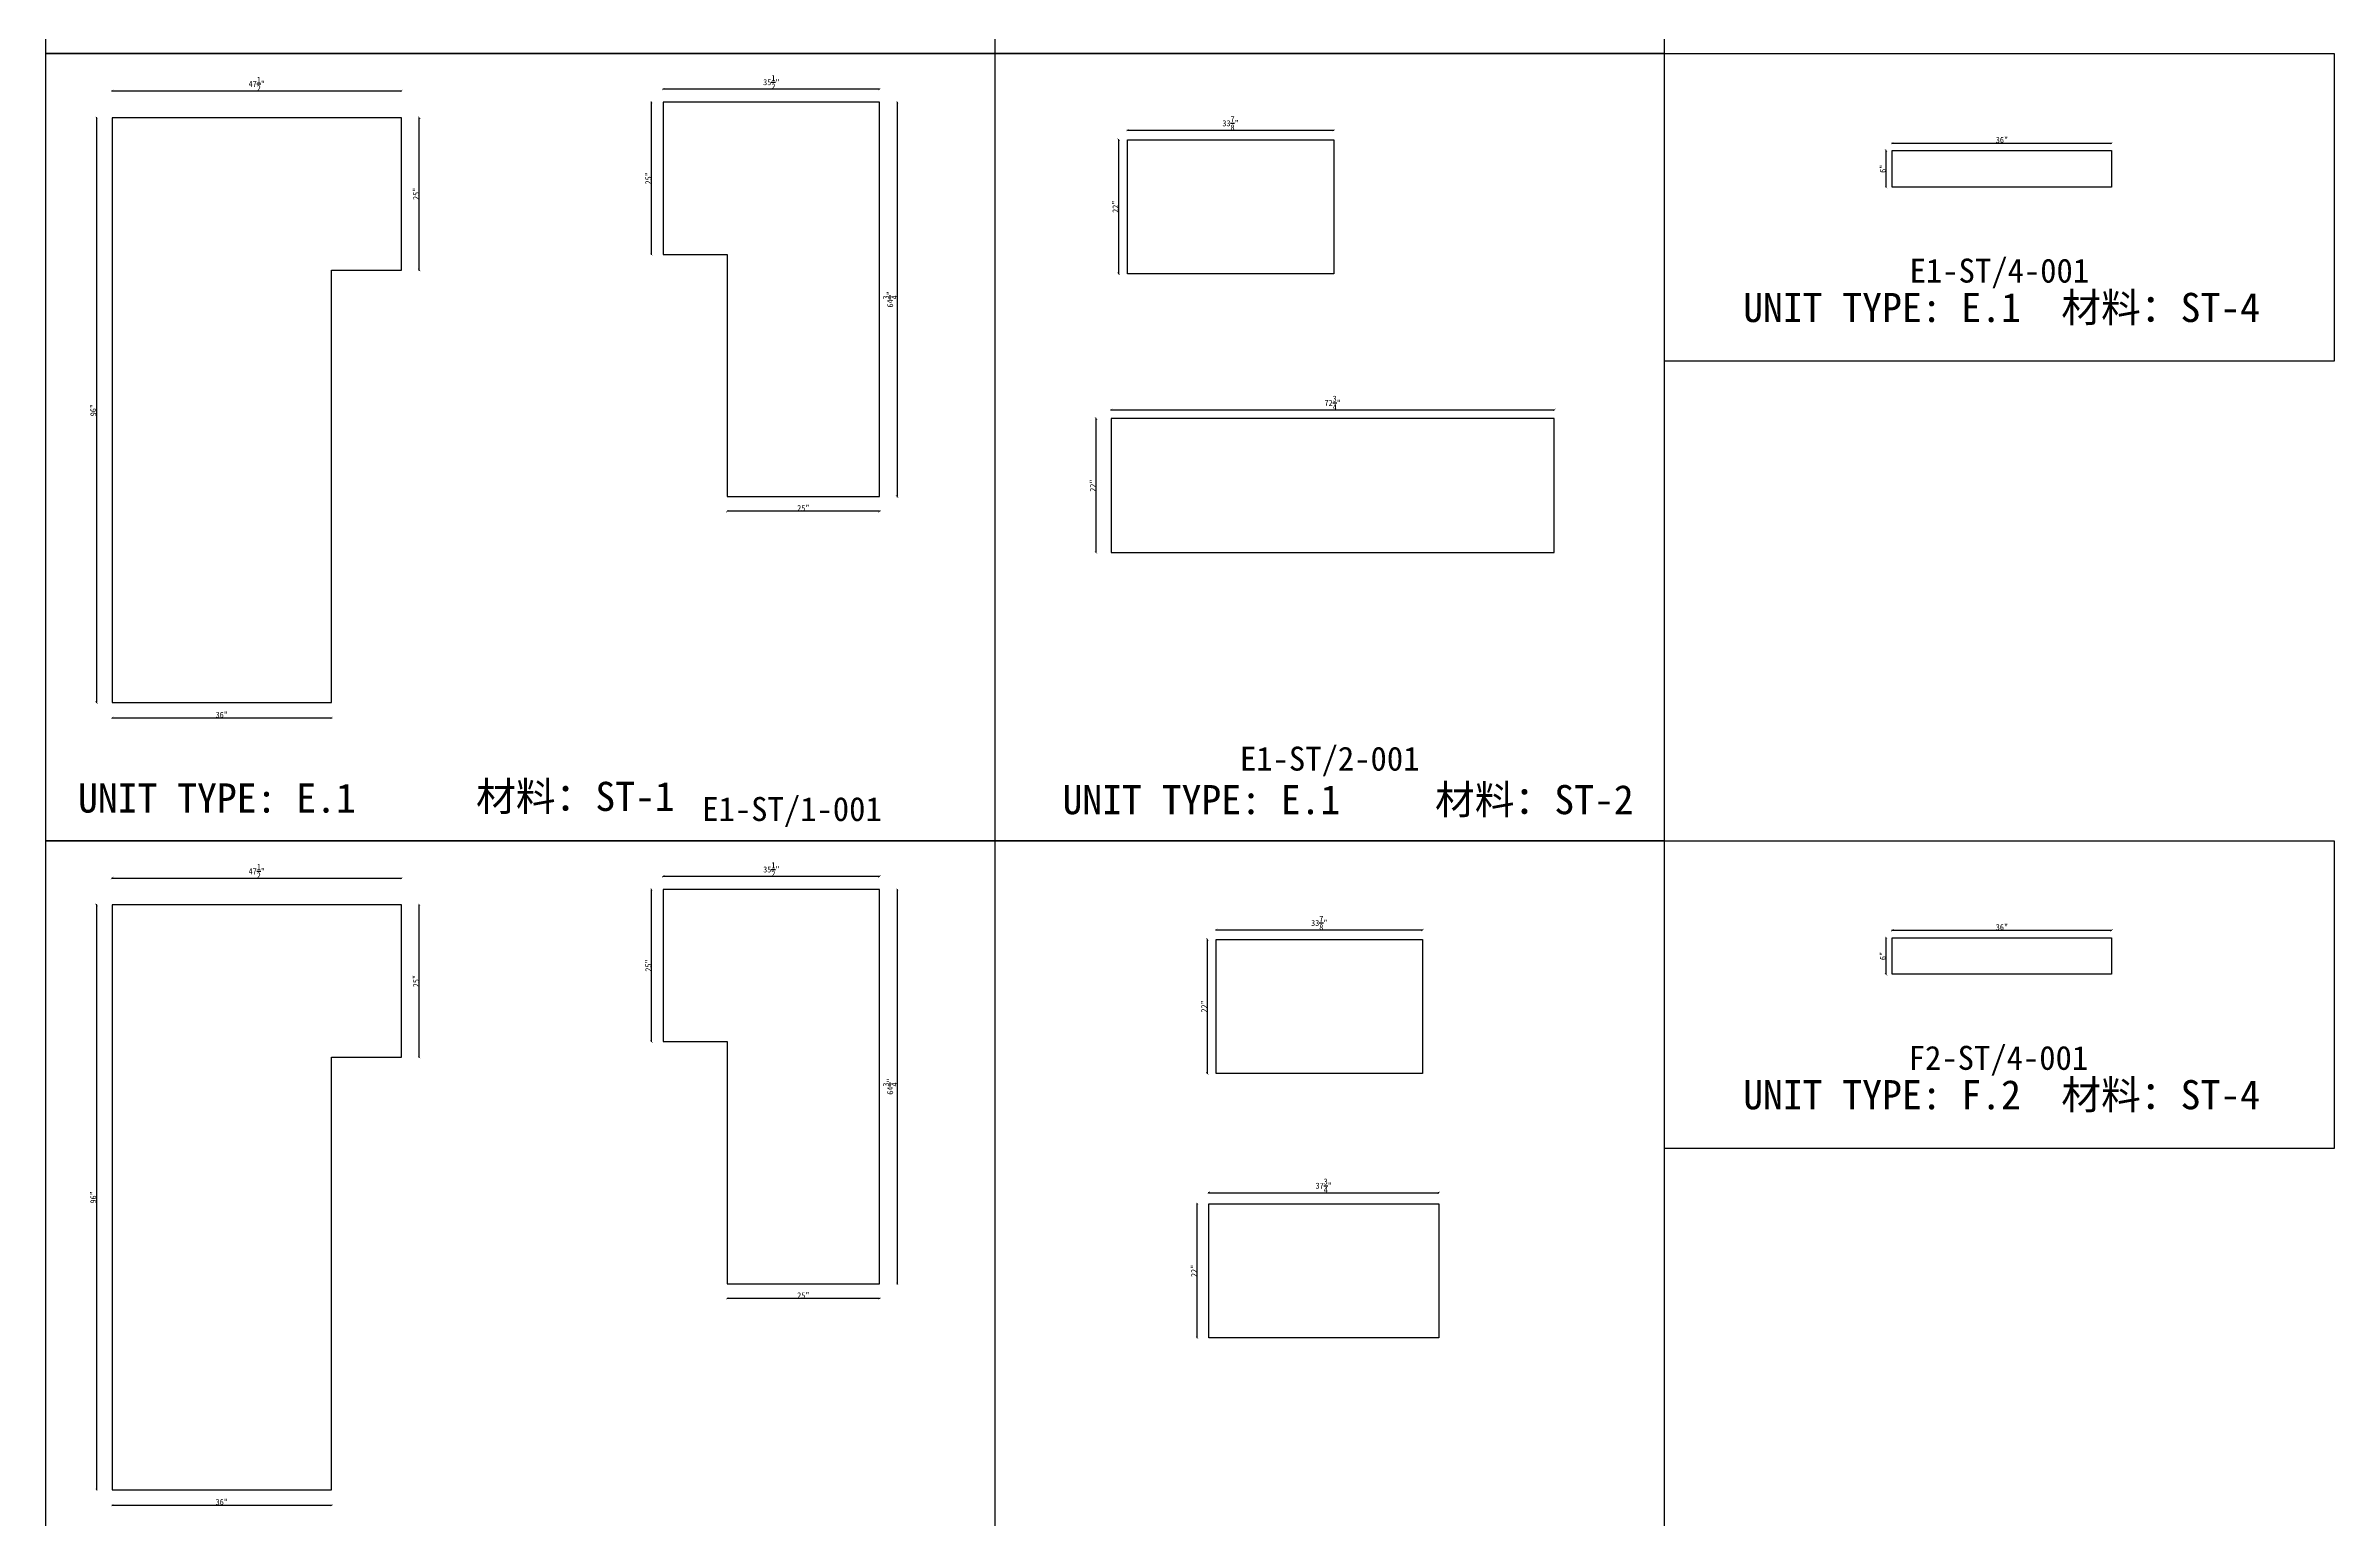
# Model space of a CAD drawing. Header units: millimetres. Extents: x -46966 to 138077, y -48408 to 2116.
# Drawn here: x -46966 to -37426, y -12316 to -6173 of the extents above; entities that cross this region are included whole.
import ezdxf
from ezdxf.enums import TextEntityAlignment as Align

# ---------------------------------------------------------------- set-up
doc = ezdxf.new("R2010")
doc.units = ezdxf.units.MM
doc.layers.add('PART_NUMBER', color=3, linetype='Continuous')
doc.styles.add('样式 1', font='')
doc.styles.get('样式 1').set_extended_font_data('NSimSun')
doc.dimstyles.new('副本 ISO-25', dxfattribs={"dimtxt": 25, "dimasz": 10, "dimexe": 1.5, "dimexo": 0.5, "dimtad": 1, "dimlfac": 0.03937, "dimlunit": 5, "dimtxsty": '样式 1', "dimblk": 'ARCHTICK', "dimcen": 2.5, "dimclrd": 256, "dimclrt": 1, "dimazin": 3, "dimtfac": 1, "dimtmove": 0, "dimatfit": 3, "dimfxlon": 1})

# ---------------------------------------------------------------- blocks, each defined once
blk = doc.blocks.new('_ArchTick')
at = {"color": 0, "linetype": 'ByBlock', "const_width": 0.15}
blk.add_lwpolyline([(-0.5, -0.5), (0.5, 0.5)], dxfattribs=at)
blk = doc.blocks.new('*D42')
at = {"color": 0, "lineweight": -2, "transparency": 16777216}
for p, q in [((-44392.2, -6354.7), (-44392.2, -6352.2)), ((-43490.5, -6354.7), (-43490.5, -6352.2))]:
    blk.add_line(p, q, dxfattribs=at)
at = {"lineweight": -2, "transparency": 16777216}
blk.add_line((-43490.5, -6353.7), (-44392.2, -6353.7), dxfattribs=at)
at = {"layer": 'Defpoints', "color": 0, "transparency": 16777216}
for p in [(-44392.2, -6353.7), (-44392.2, -6407.6), (-43490.5, -6407.6)]:
    blk.add_point(p, dxfattribs=at)
at = {"lineweight": -2, "transparency": 16777216, "xscale": 10, "yscale": 10, "zscale": 10, "rotation": 180}
blk.add_blockref('_ArchTick', (-44392.2, -6353.7), dxfattribs=at)
at = {"lineweight": -2, "transparency": 16777216, "xscale": 10, "yscale": 10, "zscale": 10}
blk.add_blockref('_ArchTick', (-43490.5, -6353.7), dxfattribs=at)
at = {"color": 1, "transparency": 16777216, "insert": (-43941.3, -6324.6), "char_height": 25, "attachment_point": 5, "style": '样式 1'}
blk.add_mtext('\\A1;35{\\H1x;\\S1/2;}"', dxfattribs=at)
blk = doc.blocks.new('*D43')
at = {"color": 0, "lineweight": -2, "transparency": 16777216}
for p, q in [((-43418, -6407.6), (-43415.5, -6407.6)), ((-43418, -8052.3), (-43415.5, -8052.3))]:
    blk.add_line(p, q, dxfattribs=at)
at = {"lineweight": -2, "transparency": 16777216}
blk.add_line((-43417, -6407.6), (-43417, -8052.3), dxfattribs=at)
at = {"layer": 'Defpoints', "color": 0, "transparency": 16777216}
for p in [(-43490.5, -6407.6), (-43490.5, -8052.3), (-43417, -8052.3)]:
    blk.add_point(p, dxfattribs=at)
at = {"lineweight": -2, "transparency": 16777216, "xscale": 10, "yscale": 10, "zscale": 10}
for p, rotation in [((-43417, -6407.6), 90), ((-43417, -8052.3), 270)]:
    blk.add_blockref('_ArchTick', p, dxfattribs=dict(at, rotation=rotation))
at = {"color": 1, "transparency": 16777216, "insert": (-43446.1, -7230), "char_height": 25, "attachment_point": 5, "rotation": 90, "style": '样式 1'}
blk.add_mtext('\\A1;64{\\H1x;\\S3/4;}"', dxfattribs=at)
blk = doc.blocks.new('*D44')
at = {"color": 0, "lineweight": -2, "transparency": 16777216}
for p, q in [((-44125.5, -8112.5), (-44125.5, -8115)), ((-43490.5, -8112.5), (-43490.5, -8115))]:
    blk.add_line(p, q, dxfattribs=at)
at = {"lineweight": -2, "transparency": 16777216}
blk.add_line((-43490.5, -8113.5), (-44125.5, -8113.5), dxfattribs=at)
at = {"layer": 'Defpoints', "color": 0, "transparency": 16777216}
for p in [(-44125.5, -8052.3), (-43490.5, -8052.3), (-44125.5, -8113.5)]:
    blk.add_point(p, dxfattribs=at)
at = {"lineweight": -2, "transparency": 16777216, "xscale": 10, "yscale": 10, "zscale": 10, "rotation": 180}
blk.add_blockref('_ArchTick', (-44125.5, -8113.5), dxfattribs=at)
at = {"lineweight": -2, "transparency": 16777216, "xscale": 10, "yscale": 10, "zscale": 10}
blk.add_blockref('_ArchTick', (-43490.5, -8113.5), dxfattribs=at)
at = {"color": 1, "transparency": 16777216, "insert": (-43808, -8100.4), "char_height": 25, "attachment_point": 5, "style": '样式 1'}
blk.add_mtext('\\A1;25"', dxfattribs=at)
blk = doc.blocks.new('*D45')
at = {"color": 0, "lineweight": -2, "transparency": 16777216}
for p, q in [((-44440.2, -6407.6), (-44442.7, -6407.6)), ((-44440.2, -7042.6), (-44442.7, -7042.6))]:
    blk.add_line(p, q, dxfattribs=at)
at = {"lineweight": -2, "transparency": 16777216}
blk.add_line((-44441.2, -7042.6), (-44441.2, -6407.6), dxfattribs=at)
at = {"layer": 'Defpoints', "color": 0, "transparency": 16777216}
for p in [(-44441.2, -6407.6), (-44392.2, -6407.6), (-44392.2, -7042.6)]:
    blk.add_point(p, dxfattribs=at)
at = {"lineweight": -2, "transparency": 16777216, "xscale": 10, "yscale": 10, "zscale": 10}
for p, rotation in [((-44441.2, -6407.6), 90), ((-44441.2, -7042.6), 270)]:
    blk.add_blockref('_ArchTick', p, dxfattribs=dict(at, rotation=rotation))
at = {"color": 1, "transparency": 16777216, "insert": (-44454.3, -6725.1), "char_height": 25, "attachment_point": 5, "rotation": 90, "style": '样式 1'}
blk.add_mtext('\\A1;25"', dxfattribs=at)
blk = doc.blocks.new('*D32')
at = {"color": 0, "lineweight": -2, "transparency": 16777216}
for p, q in [((-46689.7, -6361.9), (-46689.7, -6359.4)), ((-45483.2, -6361.9), (-45483.2, -6359.4))]:
    blk.add_line(p, q, dxfattribs=at)
at = {"lineweight": -2, "transparency": 16777216}
blk.add_line((-46689.7, -6360.9), (-45483.2, -6360.9), dxfattribs=at)
at = {"layer": 'Defpoints', "color": 0, "transparency": 16777216}
for p in [(-45483.2, -6360.9), (-46689.7, -6472.6), (-45483.2, -6472.6)]:
    blk.add_point(p, dxfattribs=at)
at = {"lineweight": -2, "transparency": 16777216, "xscale": 10, "yscale": 10, "zscale": 10, "rotation": 180}
blk.add_blockref('_ArchTick', (-46689.7, -6360.9), dxfattribs=at)
at = {"lineweight": -2, "transparency": 16777216, "xscale": 10, "yscale": 10, "zscale": 10}
blk.add_blockref('_ArchTick', (-45483.2, -6360.9), dxfattribs=at)
at = {"color": 1, "transparency": 16777216, "insert": (-46086.4, -6331.9), "char_height": 25, "attachment_point": 5, "style": '样式 1'}
blk.add_mtext('\\A1;47{\\H1x;\\S1/2;}"', dxfattribs=at)
blk = doc.blocks.new('*D33')
at = {"color": 0, "lineweight": -2, "transparency": 16777216}
for p, q in [((-46753.9, -6472.6), (-46756.4, -6472.6)), ((-46753.9, -8911), (-46756.4, -8911))]:
    blk.add_line(p, q, dxfattribs=at)
at = {"lineweight": -2, "transparency": 16777216}
blk.add_line((-46754.9, -6472.6), (-46754.9, -8911), dxfattribs=at)
at = {"layer": 'Defpoints', "color": 0, "transparency": 16777216}
for p in [(-46689.7, -6472.6), (-46754.9, -8911), (-46689.7, -8911)]:
    blk.add_point(p, dxfattribs=at)
at = {"lineweight": -2, "transparency": 16777216, "xscale": 10, "yscale": 10, "zscale": 10}
for p, rotation in [((-46754.9, -6472.6), 90), ((-46754.9, -8911), 270)]:
    blk.add_blockref('_ArchTick', p, dxfattribs=dict(at, rotation=rotation))
at = {"color": 1, "transparency": 16777216, "insert": (-46768, -7691.8), "char_height": 25, "attachment_point": 5, "rotation": 90, "style": '样式 1'}
blk.add_mtext('\\A1;96"', dxfattribs=at)
blk = doc.blocks.new('*D34')
at = {"color": 0, "lineweight": -2, "transparency": 16777216}
for p, q in [((-46689.7, -8974.2), (-46689.7, -8976.7)), ((-45775.3, -8974.2), (-45775.3, -8976.7))]:
    blk.add_line(p, q, dxfattribs=at)
at = {"lineweight": -2, "transparency": 16777216}
blk.add_line((-46689.7, -8975.2), (-45775.3, -8975.2), dxfattribs=at)
at = {"layer": 'Defpoints', "color": 0, "transparency": 16777216}
for p in [(-46689.7, -8911), (-45775.3, -8911), (-45775.3, -8975.2)]:
    blk.add_point(p, dxfattribs=at)
at = {"lineweight": -2, "transparency": 16777216, "xscale": 10, "yscale": 10, "zscale": 10, "rotation": 180}
blk.add_blockref('_ArchTick', (-46689.7, -8975.2), dxfattribs=at)
at = {"lineweight": -2, "transparency": 16777216, "xscale": 10, "yscale": 10, "zscale": 10}
blk.add_blockref('_ArchTick', (-45775.3, -8975.2), dxfattribs=at)
at = {"color": 1, "transparency": 16777216, "insert": (-46232.5, -8962.1), "char_height": 25, "attachment_point": 5, "style": '样式 1'}
blk.add_mtext('\\A1;36"', dxfattribs=at)
blk = doc.blocks.new('*D35')
at = {"color": 0, "lineweight": -2, "transparency": 16777216}
for p, q in [((-45410.2, -6472.6), (-45407.7, -6472.6)), ((-45410.2, -7107.6), (-45407.7, -7107.6))]:
    blk.add_line(p, q, dxfattribs=at)
at = {"lineweight": -2, "transparency": 16777216}
blk.add_line((-45409.2, -7107.6), (-45409.2, -6472.6), dxfattribs=at)
at = {"layer": 'Defpoints', "color": 0, "transparency": 16777216}
for p in [(-45483.2, -6472.6), (-45409.2, -6472.6), (-45483.2, -7107.6)]:
    blk.add_point(p, dxfattribs=at)
at = {"lineweight": -2, "transparency": 16777216, "xscale": 10, "yscale": 10, "zscale": 10}
for p, rotation in [((-45409.2, -6472.6), 90), ((-45409.2, -7107.6), 270)]:
    blk.add_blockref('_ArchTick', p, dxfattribs=dict(at, rotation=rotation))
at = {"color": 1, "transparency": 16777216, "insert": (-45422.3, -6790.1), "char_height": 25, "attachment_point": 5, "rotation": 90, "style": '样式 1'}
blk.add_mtext('\\A1;25"', dxfattribs=at)
blk = doc.blocks.new('*D36')
at = {"color": 0, "lineweight": -2, "transparency": 16777216}
for p, q in [((-42457, -6525.8), (-42457, -6523.3)), ((-41596.5, -6525.8), (-41596.5, -6523.3))]:
    blk.add_line(p, q, dxfattribs=at)
at = {"lineweight": -2, "transparency": 16777216}
blk.add_line((-42457, -6524.8), (-41596.5, -6524.8), dxfattribs=at)
at = {"layer": 'Defpoints', "color": 0, "transparency": 16777216}
for p in [(-42457, -6564.3), (-41596.5, -6524.8), (-41596.5, -6564.3)]:
    blk.add_point(p, dxfattribs=at)
at = {"lineweight": -2, "transparency": 16777216, "xscale": 10, "yscale": 10, "zscale": 10, "rotation": 180}
blk.add_blockref('_ArchTick', (-42457, -6524.8), dxfattribs=at)
at = {"lineweight": -2, "transparency": 16777216, "xscale": 10, "yscale": 10, "zscale": 10}
blk.add_blockref('_ArchTick', (-41596.5, -6524.8), dxfattribs=at)
at = {"color": 1, "transparency": 16777216, "insert": (-42026.8, -6495.8), "char_height": 25, "attachment_point": 5, "style": '样式 1'}
blk.add_mtext('\\A1;33{\\H1x;\\S7/8;}"', dxfattribs=at)
blk = doc.blocks.new('*D37')
at = {"color": 0, "lineweight": -2, "transparency": 16777216}
for p, q in [((-42492.6, -6564.3), (-42495.1, -6564.3)), ((-42492.6, -7123.1), (-42495.1, -7123.1))]:
    blk.add_line(p, q, dxfattribs=at)
at = {"lineweight": -2, "transparency": 16777216}
blk.add_line((-42493.6, -6564.3), (-42493.6, -7123.1), dxfattribs=at)
at = {"layer": 'Defpoints', "color": 0, "transparency": 16777216}
for p in [(-42457, -6564.3), (-42493.6, -7123.1), (-42457, -7123.1)]:
    blk.add_point(p, dxfattribs=at)
at = {"lineweight": -2, "transparency": 16777216, "xscale": 10, "yscale": 10, "zscale": 10}
for p, rotation in [((-42493.6, -6564.3), 90), ((-42493.6, -7123.1), 270)]:
    blk.add_blockref('_ArchTick', p, dxfattribs=dict(at, rotation=rotation))
at = {"color": 1, "transparency": 16777216, "insert": (-42506.7, -6843.7), "char_height": 25, "attachment_point": 5, "rotation": 90, "style": '样式 1'}
blk.add_mtext('\\A1;22"', dxfattribs=at)
blk = doc.blocks.new('*D38')
at = {"color": 0, "lineweight": -2, "transparency": 16777216}
for p, q in [((-42524.9, -7691.7), (-42524.9, -7689.2)), ((-40677, -7691.7), (-40677, -7689.2))]:
    blk.add_line(p, q, dxfattribs=at)
at = {"lineweight": -2, "transparency": 16777216}
blk.add_line((-42524.9, -7690.7), (-40677, -7690.7), dxfattribs=at)
at = {"layer": 'Defpoints', "color": 0, "transparency": 16777216}
for p in [(-42524.9, -7727.2), (-40677, -7690.7), (-40677, -7727.2)]:
    blk.add_point(p, dxfattribs=at)
at = {"lineweight": -2, "transparency": 16777216, "xscale": 10, "yscale": 10, "zscale": 10, "rotation": 180}
blk.add_blockref('_ArchTick', (-42524.9, -7690.7), dxfattribs=at)
at = {"lineweight": -2, "transparency": 16777216, "xscale": 10, "yscale": 10, "zscale": 10}
blk.add_blockref('_ArchTick', (-40677, -7690.7), dxfattribs=at)
at = {"color": 1, "transparency": 16777216, "insert": (-41600.9, -7661.6), "char_height": 25, "attachment_point": 5, "style": '样式 1'}
blk.add_mtext('\\A1;72{\\H1x;\\S3/4;}"', dxfattribs=at)
blk = doc.blocks.new('*D39')
at = {"color": 0, "lineweight": -2, "transparency": 16777216}
for p, q in [((-42586.5, -7727.2), (-42589, -7727.2)), ((-42586.5, -8286), (-42589, -8286))]:
    blk.add_line(p, q, dxfattribs=at)
at = {"lineweight": -2, "transparency": 16777216}
blk.add_line((-42587.5, -8286), (-42587.5, -7727.2), dxfattribs=at)
at = {"layer": 'Defpoints', "color": 0, "transparency": 16777216}
for p in [(-42587.5, -7727.2), (-42524.9, -7727.2), (-42524.9, -8286)]:
    blk.add_point(p, dxfattribs=at)
at = {"lineweight": -2, "transparency": 16777216, "xscale": 10, "yscale": 10, "zscale": 10}
for p, rotation in [((-42587.5, -7727.2), 90), ((-42587.5, -8286), 270)]:
    blk.add_blockref('_ArchTick', p, dxfattribs=dict(at, rotation=rotation))
at = {"color": 1, "transparency": 16777216, "insert": (-42600.7, -8006.6), "char_height": 25, "attachment_point": 5, "rotation": 90, "style": '样式 1'}
blk.add_mtext('\\A1;22"', dxfattribs=at)
blk = doc.blocks.new('*D40')
at = {"color": 0, "lineweight": -2, "transparency": 16777216}
for p, q in [((-39268.1, -6579.5), (-39268.1, -6577)), ((-38353.7, -6579.5), (-38353.7, -6577))]:
    blk.add_line(p, q, dxfattribs=at)
at = {"lineweight": -2, "transparency": 16777216}
blk.add_line((-39268.1, -6578.5), (-38353.7, -6578.5), dxfattribs=at)
at = {"layer": 'Defpoints', "color": 0, "transparency": 16777216}
for p in [(-38353.7, -6578.5), (-39268.1, -6609.3), (-38353.7, -6609.3)]:
    blk.add_point(p, dxfattribs=at)
at = {"lineweight": -2, "transparency": 16777216, "xscale": 10, "yscale": 10, "zscale": 10, "rotation": 180}
blk.add_blockref('_ArchTick', (-39268.1, -6578.5), dxfattribs=at)
at = {"lineweight": -2, "transparency": 16777216, "xscale": 10, "yscale": 10, "zscale": 10}
blk.add_blockref('_ArchTick', (-38353.7, -6578.5), dxfattribs=at)
at = {"color": 1, "transparency": 16777216, "insert": (-38810.9, -6565.3), "char_height": 25, "attachment_point": 5, "style": '样式 1'}
blk.add_mtext('\\A1;36"', dxfattribs=at)
blk = doc.blocks.new('*D41')
at = {"color": 0, "lineweight": -2, "transparency": 16777216}
for p, q in [((-39292.9, -6609.3), (-39295.4, -6609.3)), ((-39292.9, -6761.7), (-39295.4, -6761.7))]:
    blk.add_line(p, q, dxfattribs=at)
at = {"lineweight": -2, "transparency": 16777216}
blk.add_line((-39293.9, -6761.7), (-39293.9, -6609.3), dxfattribs=at)
at = {"layer": 'Defpoints', "color": 0, "transparency": 16777216}
for p in [(-39293.9, -6609.3), (-39268.1, -6609.3), (-39268.1, -6761.7)]:
    blk.add_point(p, dxfattribs=at)
at = {"lineweight": -2, "transparency": 16777216, "xscale": 10, "yscale": 10, "zscale": 10}
for p, rotation in [((-39293.9, -6609.3), 90), ((-39293.9, -6761.7), 270)]:
    blk.add_blockref('_ArchTick', p, dxfattribs=dict(at, rotation=rotation))
at = {"color": 1, "transparency": 16777216, "insert": (-39307.1, -6685.5), "char_height": 25, "attachment_point": 5, "rotation": 90, "style": '样式 1'}
blk.add_mtext('\\A1;6"', dxfattribs=at)
blk = doc.blocks.new('*D46')
at = {"color": 0, "lineweight": -2, "transparency": 16777216}
for p, q in [((-44392.2, -9636.7), (-44392.2, -9634.2)), ((-43490.5, -9636.7), (-43490.5, -9634.2))]:
    blk.add_line(p, q, dxfattribs=at)
at = {"lineweight": -2, "transparency": 16777216}
blk.add_line((-43490.5, -9635.7), (-44392.2, -9635.7), dxfattribs=at)
at = {"layer": 'Defpoints', "color": 0, "transparency": 16777216}
for p in [(-44392.2, -9635.7), (-44392.2, -9689.7), (-43490.5, -9689.7)]:
    blk.add_point(p, dxfattribs=at)
at = {"lineweight": -2, "transparency": 16777216, "xscale": 10, "yscale": 10, "zscale": 10, "rotation": 180}
blk.add_blockref('_ArchTick', (-44392.2, -9635.7), dxfattribs=at)
at = {"lineweight": -2, "transparency": 16777216, "xscale": 10, "yscale": 10, "zscale": 10}
blk.add_blockref('_ArchTick', (-43490.5, -9635.7), dxfattribs=at)
at = {"color": 1, "transparency": 16777216, "insert": (-43941.3, -9606.7), "char_height": 25, "attachment_point": 5, "style": '样式 1'}
blk.add_mtext('\\A1;35{\\H1x;\\S1/2;}"', dxfattribs=at)
blk = doc.blocks.new('*D47')
at = {"color": 0, "lineweight": -2, "transparency": 16777216}
for p, q in [((-43418, -9689.7), (-43415.5, -9689.7)), ((-43418, -11334.3), (-43415.5, -11334.3))]:
    blk.add_line(p, q, dxfattribs=at)
at = {"lineweight": -2, "transparency": 16777216}
blk.add_line((-43417, -9689.7), (-43417, -11334.3), dxfattribs=at)
at = {"layer": 'Defpoints', "color": 0, "transparency": 16777216}
for p in [(-43490.5, -9689.7), (-43490.5, -11334.3), (-43417, -11334.3)]:
    blk.add_point(p, dxfattribs=at)
at = {"lineweight": -2, "transparency": 16777216, "xscale": 10, "yscale": 10, "zscale": 10}
for p, rotation in [((-43417, -9689.7), 90), ((-43417, -11334.3), 270)]:
    blk.add_blockref('_ArchTick', p, dxfattribs=dict(at, rotation=rotation))
at = {"color": 1, "transparency": 16777216, "insert": (-43446.1, -10512), "char_height": 25, "attachment_point": 5, "rotation": 90, "style": '样式 1'}
blk.add_mtext('\\A1;64{\\H1x;\\S3/4;}"', dxfattribs=at)
blk = doc.blocks.new('*D48')
at = {"color": 0, "lineweight": -2, "transparency": 16777216}
for p, q in [((-44125.5, -11394.6), (-44125.5, -11397.1)), ((-43490.5, -11394.6), (-43490.5, -11397.1))]:
    blk.add_line(p, q, dxfattribs=at)
at = {"lineweight": -2, "transparency": 16777216}
blk.add_line((-43490.5, -11395.6), (-44125.5, -11395.6), dxfattribs=at)
at = {"layer": 'Defpoints', "color": 0, "transparency": 16777216}
for p in [(-44125.5, -11334.3), (-43490.5, -11334.3), (-44125.5, -11395.6)]:
    blk.add_point(p, dxfattribs=at)
at = {"lineweight": -2, "transparency": 16777216, "xscale": 10, "yscale": 10, "zscale": 10, "rotation": 180}
blk.add_blockref('_ArchTick', (-44125.5, -11395.6), dxfattribs=at)
at = {"lineweight": -2, "transparency": 16777216, "xscale": 10, "yscale": 10, "zscale": 10}
blk.add_blockref('_ArchTick', (-43490.5, -11395.6), dxfattribs=at)
at = {"color": 1, "transparency": 16777216, "insert": (-43808, -11382.5), "char_height": 25, "attachment_point": 5, "style": '样式 1'}
blk.add_mtext('\\A1;25"', dxfattribs=at)
blk = doc.blocks.new('*D49')
at = {"color": 0, "lineweight": -2, "transparency": 16777216}
for p, q in [((-44440.2, -9689.7), (-44442.7, -9689.7)), ((-44440.2, -10324.7), (-44442.7, -10324.7))]:
    blk.add_line(p, q, dxfattribs=at)
at = {"lineweight": -2, "transparency": 16777216}
blk.add_line((-44441.2, -10324.7), (-44441.2, -9689.7), dxfattribs=at)
at = {"layer": 'Defpoints', "color": 0, "transparency": 16777216}
for p in [(-44441.2, -9689.7), (-44392.2, -9689.7), (-44392.2, -10324.7)]:
    blk.add_point(p, dxfattribs=at)
at = {"lineweight": -2, "transparency": 16777216, "xscale": 10, "yscale": 10, "zscale": 10}
for p, rotation in [((-44441.2, -9689.7), 90), ((-44441.2, -10324.7), 270)]:
    blk.add_blockref('_ArchTick', p, dxfattribs=dict(at, rotation=rotation))
at = {"color": 1, "transparency": 16777216, "insert": (-44454.3, -10007.2), "char_height": 25, "attachment_point": 5, "rotation": 90, "style": '样式 1'}
blk.add_mtext('\\A1;25"', dxfattribs=at)
blk = doc.blocks.new('*D50')
at = {"color": 0, "lineweight": -2, "transparency": 16777216}
for p, q in [((-46689.7, -9643.9), (-46689.7, -9641.4)), ((-45483.2, -9643.9), (-45483.2, -9641.4))]:
    blk.add_line(p, q, dxfattribs=at)
at = {"lineweight": -2, "transparency": 16777216}
blk.add_line((-46689.7, -9642.9), (-45483.2, -9642.9), dxfattribs=at)
at = {"layer": 'Defpoints', "color": 0, "transparency": 16777216}
for p in [(-45483.2, -9642.9), (-46689.7, -9754.7), (-45483.2, -9754.7)]:
    blk.add_point(p, dxfattribs=at)
at = {"lineweight": -2, "transparency": 16777216, "xscale": 10, "yscale": 10, "zscale": 10, "rotation": 180}
blk.add_blockref('_ArchTick', (-46689.7, -9642.9), dxfattribs=at)
at = {"lineweight": -2, "transparency": 16777216, "xscale": 10, "yscale": 10, "zscale": 10}
blk.add_blockref('_ArchTick', (-45483.2, -9642.9), dxfattribs=at)
at = {"color": 1, "transparency": 16777216, "insert": (-46086.4, -9613.9), "char_height": 25, "attachment_point": 5, "style": '样式 1'}
blk.add_mtext('\\A1;47{\\H1x;\\S1/2;}"', dxfattribs=at)
blk = doc.blocks.new('*D51')
at = {"color": 0, "lineweight": -2, "transparency": 16777216}
for p, q in [((-46753.9, -9754.7), (-46756.4, -9754.7)), ((-46753.9, -12193.1), (-46756.4, -12193.1))]:
    blk.add_line(p, q, dxfattribs=at)
at = {"lineweight": -2, "transparency": 16777216}
blk.add_line((-46754.9, -9754.7), (-46754.9, -12193.1), dxfattribs=at)
at = {"layer": 'Defpoints', "color": 0, "transparency": 16777216}
for p in [(-46689.7, -9754.7), (-46754.9, -12193.1), (-46689.7, -12193.1)]:
    blk.add_point(p, dxfattribs=at)
at = {"lineweight": -2, "transparency": 16777216, "xscale": 10, "yscale": 10, "zscale": 10}
for p, rotation in [((-46754.9, -9754.7), 90), ((-46754.9, -12193.1), 270)]:
    blk.add_blockref('_ArchTick', p, dxfattribs=dict(at, rotation=rotation))
at = {"color": 1, "transparency": 16777216, "insert": (-46768, -10973.9), "char_height": 25, "attachment_point": 5, "rotation": 90, "style": '样式 1'}
blk.add_mtext('\\A1;96"', dxfattribs=at)
blk = doc.blocks.new('*D52')
at = {"color": 0, "lineweight": -2, "transparency": 16777216}
for p, q in [((-46689.7, -12256.2), (-46689.7, -12258.7)), ((-45775.3, -12256.2), (-45775.3, -12258.7))]:
    blk.add_line(p, q, dxfattribs=at)
at = {"lineweight": -2, "transparency": 16777216}
blk.add_line((-46689.7, -12257.2), (-45775.3, -12257.2), dxfattribs=at)
at = {"layer": 'Defpoints', "color": 0, "transparency": 16777216}
for p in [(-46689.7, -12193.1), (-45775.3, -12193.1), (-45775.3, -12257.2)]:
    blk.add_point(p, dxfattribs=at)
at = {"lineweight": -2, "transparency": 16777216, "xscale": 10, "yscale": 10, "zscale": 10, "rotation": 180}
blk.add_blockref('_ArchTick', (-46689.7, -12257.2), dxfattribs=at)
at = {"lineweight": -2, "transparency": 16777216, "xscale": 10, "yscale": 10, "zscale": 10}
blk.add_blockref('_ArchTick', (-45775.3, -12257.2), dxfattribs=at)
at = {"color": 1, "transparency": 16777216, "insert": (-46232.5, -12244.1), "char_height": 25, "attachment_point": 5, "style": '样式 1'}
blk.add_mtext('\\A1;36"', dxfattribs=at)
blk = doc.blocks.new('*D53')
at = {"color": 0, "lineweight": -2, "transparency": 16777216}
for p, q in [((-45410.2, -9754.7), (-45407.7, -9754.7)), ((-45410.2, -10389.7), (-45407.7, -10389.7))]:
    blk.add_line(p, q, dxfattribs=at)
at = {"lineweight": -2, "transparency": 16777216}
blk.add_line((-45409.2, -10389.7), (-45409.2, -9754.7), dxfattribs=at)
at = {"layer": 'Defpoints', "color": 0, "transparency": 16777216}
for p in [(-45483.2, -9754.7), (-45409.2, -9754.7), (-45483.2, -10389.7)]:
    blk.add_point(p, dxfattribs=at)
at = {"lineweight": -2, "transparency": 16777216, "xscale": 10, "yscale": 10, "zscale": 10}
for p, rotation in [((-45409.2, -9754.7), 90), ((-45409.2, -10389.7), 270)]:
    blk.add_blockref('_ArchTick', p, dxfattribs=dict(at, rotation=rotation))
at = {"color": 1, "transparency": 16777216, "insert": (-45422.3, -10072.2), "char_height": 25, "attachment_point": 5, "rotation": 90, "style": '样式 1'}
blk.add_mtext('\\A1;25"', dxfattribs=at)
blk = doc.blocks.new('*D54')
at = {"color": 0, "lineweight": -2, "transparency": 16777216}
for p, q in [((-42087.2, -9860), (-42087.2, -9857.5)), ((-41226.7, -9860), (-41226.7, -9857.5))]:
    blk.add_line(p, q, dxfattribs=at)
at = {"lineweight": -2, "transparency": 16777216}
blk.add_line((-42087.2, -9859), (-41226.7, -9859), dxfattribs=at)
at = {"layer": 'Defpoints', "color": 0, "transparency": 16777216}
for p in [(-42087.2, -9898.4), (-41226.7, -9859), (-41226.7, -9898.4)]:
    blk.add_point(p, dxfattribs=at)
at = {"lineweight": -2, "transparency": 16777216, "xscale": 10, "yscale": 10, "zscale": 10, "rotation": 180}
blk.add_blockref('_ArchTick', (-42087.2, -9859), dxfattribs=at)
at = {"lineweight": -2, "transparency": 16777216, "xscale": 10, "yscale": 10, "zscale": 10}
blk.add_blockref('_ArchTick', (-41226.7, -9859), dxfattribs=at)
at = {"color": 1, "transparency": 16777216, "insert": (-41656.9, -9829.9), "char_height": 25, "attachment_point": 5, "style": '样式 1'}
blk.add_mtext('\\A1;33{\\H1x;\\S7/8;}"', dxfattribs=at)
blk = doc.blocks.new('*D55')
at = {"color": 0, "lineweight": -2, "transparency": 16777216}
for p, q in [((-42122.8, -9898.4), (-42125.3, -9898.4)), ((-42122.8, -10457.2), (-42125.3, -10457.2))]:
    blk.add_line(p, q, dxfattribs=at)
at = {"lineweight": -2, "transparency": 16777216}
blk.add_line((-42123.8, -9898.4), (-42123.8, -10457.2), dxfattribs=at)
at = {"layer": 'Defpoints', "color": 0, "transparency": 16777216}
for p in [(-42087.2, -9898.4), (-42123.8, -10457.2), (-42087.2, -10457.2)]:
    blk.add_point(p, dxfattribs=at)
at = {"lineweight": -2, "transparency": 16777216, "xscale": 10, "yscale": 10, "zscale": 10}
for p, rotation in [((-42123.8, -9898.4), 90), ((-42123.8, -10457.2), 270)]:
    blk.add_blockref('_ArchTick', p, dxfattribs=dict(at, rotation=rotation))
at = {"color": 1, "transparency": 16777216, "insert": (-42136.9, -10177.8), "char_height": 25, "attachment_point": 5, "rotation": 90, "style": '样式 1'}
blk.add_mtext('\\A1;22"', dxfattribs=at)
blk = doc.blocks.new('*D56')
at = {"color": 0, "lineweight": -2, "transparency": 16777216}
for p, q in [((-42117.7, -10955.3), (-42117.7, -10952.8)), ((-41158.9, -10955.3), (-41158.9, -10952.8))]:
    blk.add_line(p, q, dxfattribs=at)
at = {"lineweight": -2, "transparency": 16777216}
blk.add_line((-42117.7, -10954.3), (-41158.9, -10954.3), dxfattribs=at)
at = {"layer": 'Defpoints', "color": 0, "transparency": 16777216}
for p in [(-41158.9, -10954.3), (-42117.7, -11001.1), (-41158.9, -11001.1)]:
    blk.add_point(p, dxfattribs=at)
at = {"lineweight": -2, "transparency": 16777216, "xscale": 10, "yscale": 10, "zscale": 10, "rotation": 180}
blk.add_blockref('_ArchTick', (-42117.7, -10954.3), dxfattribs=at)
at = {"lineweight": -2, "transparency": 16777216, "xscale": 10, "yscale": 10, "zscale": 10}
blk.add_blockref('_ArchTick', (-41158.9, -10954.3), dxfattribs=at)
at = {"color": 1, "transparency": 16777216, "insert": (-41638.3, -10925.2), "char_height": 25, "attachment_point": 5, "style": '样式 1'}
blk.add_mtext('\\A1;37{\\H1x;\\S3/4;}"', dxfattribs=at)
blk = doc.blocks.new('*D57')
at = {"color": 0, "lineweight": -2, "transparency": 16777216}
for p, q in [((-42164.8, -11001.1), (-42167.3, -11001.1)), ((-42164.8, -11559.9), (-42167.3, -11559.9))]:
    blk.add_line(p, q, dxfattribs=at)
at = {"lineweight": -2, "transparency": 16777216}
blk.add_line((-42165.8, -11559.9), (-42165.8, -11001.1), dxfattribs=at)
at = {"layer": 'Defpoints', "color": 0, "transparency": 16777216}
for p in [(-42165.8, -11001.1), (-42117.7, -11001.1), (-42117.7, -11559.9)]:
    blk.add_point(p, dxfattribs=at)
at = {"lineweight": -2, "transparency": 16777216, "xscale": 10, "yscale": 10, "zscale": 10}
for p, rotation in [((-42165.8, -11001.1), 90), ((-42165.8, -11559.9), 270)]:
    blk.add_blockref('_ArchTick', p, dxfattribs=dict(at, rotation=rotation))
at = {"color": 1, "transparency": 16777216, "insert": (-42178.9, -11280.5), "char_height": 25, "attachment_point": 5, "rotation": 90, "style": '样式 1'}
blk.add_mtext('\\A1;22"', dxfattribs=at)
blk = doc.blocks.new('*D58')
at = {"color": 0, "lineweight": -2, "transparency": 16777216}
for p, q in [((-39268.1, -9861.5), (-39268.1, -9859)), ((-38353.7, -9861.5), (-38353.7, -9859))]:
    blk.add_line(p, q, dxfattribs=at)
at = {"lineweight": -2, "transparency": 16777216}
blk.add_line((-39268.1, -9860.5), (-38353.7, -9860.5), dxfattribs=at)
at = {"layer": 'Defpoints', "color": 0, "transparency": 16777216}
for p in [(-39268.1, -9891.4), (-38353.7, -9860.5), (-38353.7, -9891.4)]:
    blk.add_point(p, dxfattribs=at)
at = {"lineweight": -2, "transparency": 16777216, "xscale": 10, "yscale": 10, "zscale": 10, "rotation": 180}
blk.add_blockref('_ArchTick', (-39268.1, -9860.5), dxfattribs=at)
at = {"lineweight": -2, "transparency": 16777216, "xscale": 10, "yscale": 10, "zscale": 10}
blk.add_blockref('_ArchTick', (-38353.7, -9860.5), dxfattribs=at)
at = {"color": 1, "transparency": 16777216, "insert": (-38810.9, -9847.4), "char_height": 25, "attachment_point": 5, "style": '样式 1'}
blk.add_mtext('\\A1;36"', dxfattribs=at)
blk = doc.blocks.new('*D59')
at = {"color": 0, "lineweight": -2, "transparency": 16777216}
for p, q in [((-39292.9, -9891.4), (-39295.4, -9891.4)), ((-39292.9, -10043.8), (-39295.4, -10043.8))]:
    blk.add_line(p, q, dxfattribs=at)
at = {"lineweight": -2, "transparency": 16777216}
blk.add_line((-39293.9, -10043.8), (-39293.9, -9891.4), dxfattribs=at)
at = {"layer": 'Defpoints', "color": 0, "transparency": 16777216}
for p in [(-39293.9, -9891.4), (-39268.1, -9891.4), (-39268.1, -10043.8)]:
    blk.add_point(p, dxfattribs=at)
at = {"lineweight": -2, "transparency": 16777216, "xscale": 10, "yscale": 10, "zscale": 10}
for p, rotation in [((-39293.9, -9891.4), 90), ((-39293.9, -10043.8), 270)]:
    blk.add_blockref('_ArchTick', p, dxfattribs=dict(at, rotation=rotation))
at = {"color": 1, "transparency": 16777216, "insert": (-39307.1, -9967.6), "char_height": 25, "attachment_point": 5, "rotation": 90, "style": '样式 1'}
blk.add_mtext('\\A1;6"', dxfattribs=at)

msp = doc.modelspace()

# ---------------------------------------------------------------- linework, layer by layer
at = {"color": 1}
for points in [[(-46966.168, -3975.999), (-43009.286, -3975.999), (-43009.286, -6205.566), (-46966.168, -6205.566)], [(-43009.286, -6205.566), (-40217.412, -6205.566), (-40217.412, -3975.999), (-43009.286, -3975.999)], [(-46966.168, -6205.566), (-43009.286, -6205.566), (-43009.286, -9487.623), (-46966.168, -9487.623)], [(-43009.286, -9487.623), (-40217.412, -9487.623), (-40217.412, -6205.566), (-43009.286, -6205.566)], [(-40217.412, -6205.566), (-37425.537, -6205.566), (-37425.537, -7487.964), (-40217.412, -7487.964)], [(-46966.168, -9487.623), (-43009.286, -9487.623), (-43009.286, -12769.679), (-46966.168, -12769.679)], [(-43009.286, -12769.679), (-40217.412, -12769.679), (-40217.412, -9487.623), (-43009.286, -9487.623)], [(-40217.412, -9487.623), (-37425.537, -9487.623), (-37425.537, -10770.02), (-40217.412, -10770.02)]]:
    msp.add_lwpolyline(points, close=True, dxfattribs=at)
for points in [[(-45775.278, -7107.6), (-45483.178, -7107.6), (-45483.178, -6472.6), (-46689.678, -6472.6), (-46689.678, -8911), (-45775.278, -8911)], [(-43490.461, -6407.643), (-44392.161, -6407.643), (-44392.161, -7042.643), (-44125.461, -7042.643), (-44125.461, -8052.293), (-43490.461, -8052.293)], [(-42456.968, -6564.274), (-41596.543, -6564.274), (-41596.543, -7123.074), (-42456.968, -7123.074)], [(-39268.092, -6609.303), (-38353.692, -6609.303), (-38353.692, -6761.703), (-39268.092, -6761.703)], [(-40677.015, -7727.17), (-42524.865, -7727.17), (-42524.865, -8285.97), (-40677.015, -8285.97)], [(-43490.461, -9689.7), (-44392.161, -9689.7), (-44392.161, -10324.7), (-44125.461, -10324.7), (-44125.461, -11334.35), (-43490.461, -11334.35)], [(-45775.278, -10389.657), (-45483.178, -10389.657), (-45483.178, -9754.657), (-46689.678, -9754.657), (-46689.678, -12193.057), (-45775.278, -12193.057)], [(-42087.154, -9898.42), (-41226.729, -9898.42), (-41226.729, -10457.22), (-42087.154, -10457.22)], [(-39268.092, -9891.359), (-38353.692, -9891.359), (-38353.692, -10043.759), (-39268.092, -10043.759)], [(-42117.702, -11001.119), (-41158.852, -11001.119), (-41158.852, -11559.919), (-42117.702, -11559.919)]]:
    msp.add_lwpolyline(points, close=True)

# ---------------------------------------------------------------- texts
at = {"style": '样式 1'}
for s, p in [('UNIT TYPE: E.1', (-39889.784, -7324.46)), ('材料：ST-4', (-38563.503, -7324.46)), ('UNIT TYPE: E.1', (-46831.71, -9369.488)), ('材料：ST-1', (-45172.423, -9362.833)), ('材料：ST-2', (-41174.575, -9376.266)), ('UNIT TYPE: E.1', (-42727.3, -9376.266)), ('UNIT TYPE: F.2', (-39889.784, -10606.516)), ('材料：ST-4', (-38563.503, -10606.516))]:
    msp.add_text(s, height=121.5865, dxfattribs=at).set_placement(p)
at = {"layer": 'PART_NUMBER', "color": 3, "style": '样式 1'}
for s, p in [('E1-ST/4-001', (-38821.402, -7110.133)), ('E1-ST/2-001', (-41613.276, -9144.792)), ('E1-ST/1-001', (-43855.158, -9354.792)), ('F2-ST/4-001', (-38825.324, -10392.189))]:
    msp.add_text(s, height=100, dxfattribs=at).set_placement(p, align=Align.MIDDLE_CENTER)

# ---------------------------------------------------------------- dimensions: what is measured, and where the dimension line sits
for base, p1, p2, picture, middle in [((-44392.161, -6353.672), (-43490.461, -6407.643), (-44392.161, -6407.643), '*D42', (-43941.311, -6324.648)), ((-45483.178, -6360.878), (-46689.678, -6472.6), (-45483.178, -6472.6), '*D32', (-46086.428, -6331.855)), ((-41596.543, -6524.847), (-42456.968, -6564.274), (-41596.543, -6564.274), '*D36', (-42026.756, -6495.754)), ((-38353.692, -6578.467), (-39268.092, -6609.303), (-38353.692, -6609.303), '*D40', (-38810.892, -6565.342)), ((-40677.015, -7690.71), (-42524.865, -7727.17), (-40677.015, -7727.17), '*D38', (-41600.94, -7661.616)), ((-44125.461, -8113.55), (-43490.461, -8052.293), (-44125.461, -8052.293), '*D44', (-43807.961, -8100.425)), ((-45775.278, -8975.193), (-46689.678, -8911), (-45775.278, -8911), '*D34', (-46232.478, -8962.068)), ((-45483.178, -9642.935), (-46689.678, -9754.657), (-45483.178, -9754.657), '*D50', (-46086.428, -9613.911)), ((-44392.161, -9635.728), (-43490.461, -9689.7), (-44392.161, -9689.7), '*D46', (-43941.311, -9606.704)), ((-41226.729, -9858.993), (-42087.154, -9898.42), (-41226.729, -9898.42), '*D54', (-41656.941, -9829.9)), ((-38353.692, -9860.523), (-39268.092, -9891.359), (-38353.692, -9891.359), '*D58', (-38810.892, -9847.398)), ((-41158.852, -10954.262), (-42117.702, -11001.119), (-41158.852, -11001.119), '*D56', (-41638.277, -10925.168)), ((-44125.461, -11395.606), (-43490.461, -11334.35), (-44125.461, -11334.35), '*D48', (-43807.961, -11382.481)), ((-45775.278, -12257.249), (-46689.678, -12193.057), (-45775.278, -12193.057), '*D52', (-46232.478, -12244.124))]:
    dim = msp.add_linear_dim(base=base, p1=p1, p2=p2, dimstyle='副本 ISO-25')
    dim.commit()
    dim.dimension.update_dxf_attribs({"geometry": picture, "text_midpoint": middle})
for base, p1, p2, picture, middle in [((-46754.91, -8911), (-46689.678, -6472.6), (-46689.678, -8911), '*D33', (-46768.035, -7691.8)), ((-45409.174, -6472.6), (-45483.178, -7107.6), (-45483.178, -6472.6), '*D35', (-45422.299, -6790.1)), ((-44441.206, -6407.643), (-44392.161, -7042.643), (-44392.161, -6407.643), '*D45', (-44454.331, -6725.143)), ((-43417.021, -8052.293), (-43490.461, -6407.643), (-43490.461, -8052.293), '*D43', (-43446.114, -7229.968)), ((-42493.614, -7123.074), (-42456.968, -6564.274), (-42456.968, -7123.074), '*D37', (-42506.739, -6843.674)), ((-39293.927, -6609.303), (-39268.092, -6761.703), (-39268.092, -6609.303), '*D41', (-39307.052, -6685.503)), ((-42587.536, -7727.17), (-42524.865, -8285.97), (-42524.865, -7727.17), '*D39', (-42600.661, -8006.57)), ((-44441.206, -9689.7), (-44392.161, -10324.7), (-44392.161, -9689.7), '*D49', (-44454.331, -10007.2)), ((-43417.021, -11334.35), (-43490.461, -9689.7), (-43490.461, -11334.35), '*D47', (-43446.114, -10512.025)), ((-46754.91, -12193.057), (-46689.678, -9754.657), (-46689.678, -12193.057), '*D51', (-46768.035, -10973.857)), ((-45409.174, -9754.657), (-45483.178, -10389.657), (-45483.178, -9754.657), '*D53', (-45422.299, -10072.157)), ((-42123.8, -10457.22), (-42087.154, -9898.42), (-42087.154, -10457.22), '*D55', (-42136.925, -10177.82)), ((-39293.927, -9891.359), (-39268.092, -10043.759), (-39268.092, -9891.359), '*D59', (-39307.052, -9967.559)), ((-42165.81, -11001.119), (-42117.702, -11559.919), (-42117.702, -11001.119), '*D57', (-42178.935, -11280.519))]:
    dim = msp.add_linear_dim(base=base, p1=p1, p2=p2, angle=90, dimstyle='副本 ISO-25')
    dim.commit()
    dim.dimension.update_dxf_attribs({"geometry": picture, "text_midpoint": middle})

doc.saveas('drawing.dxf')
